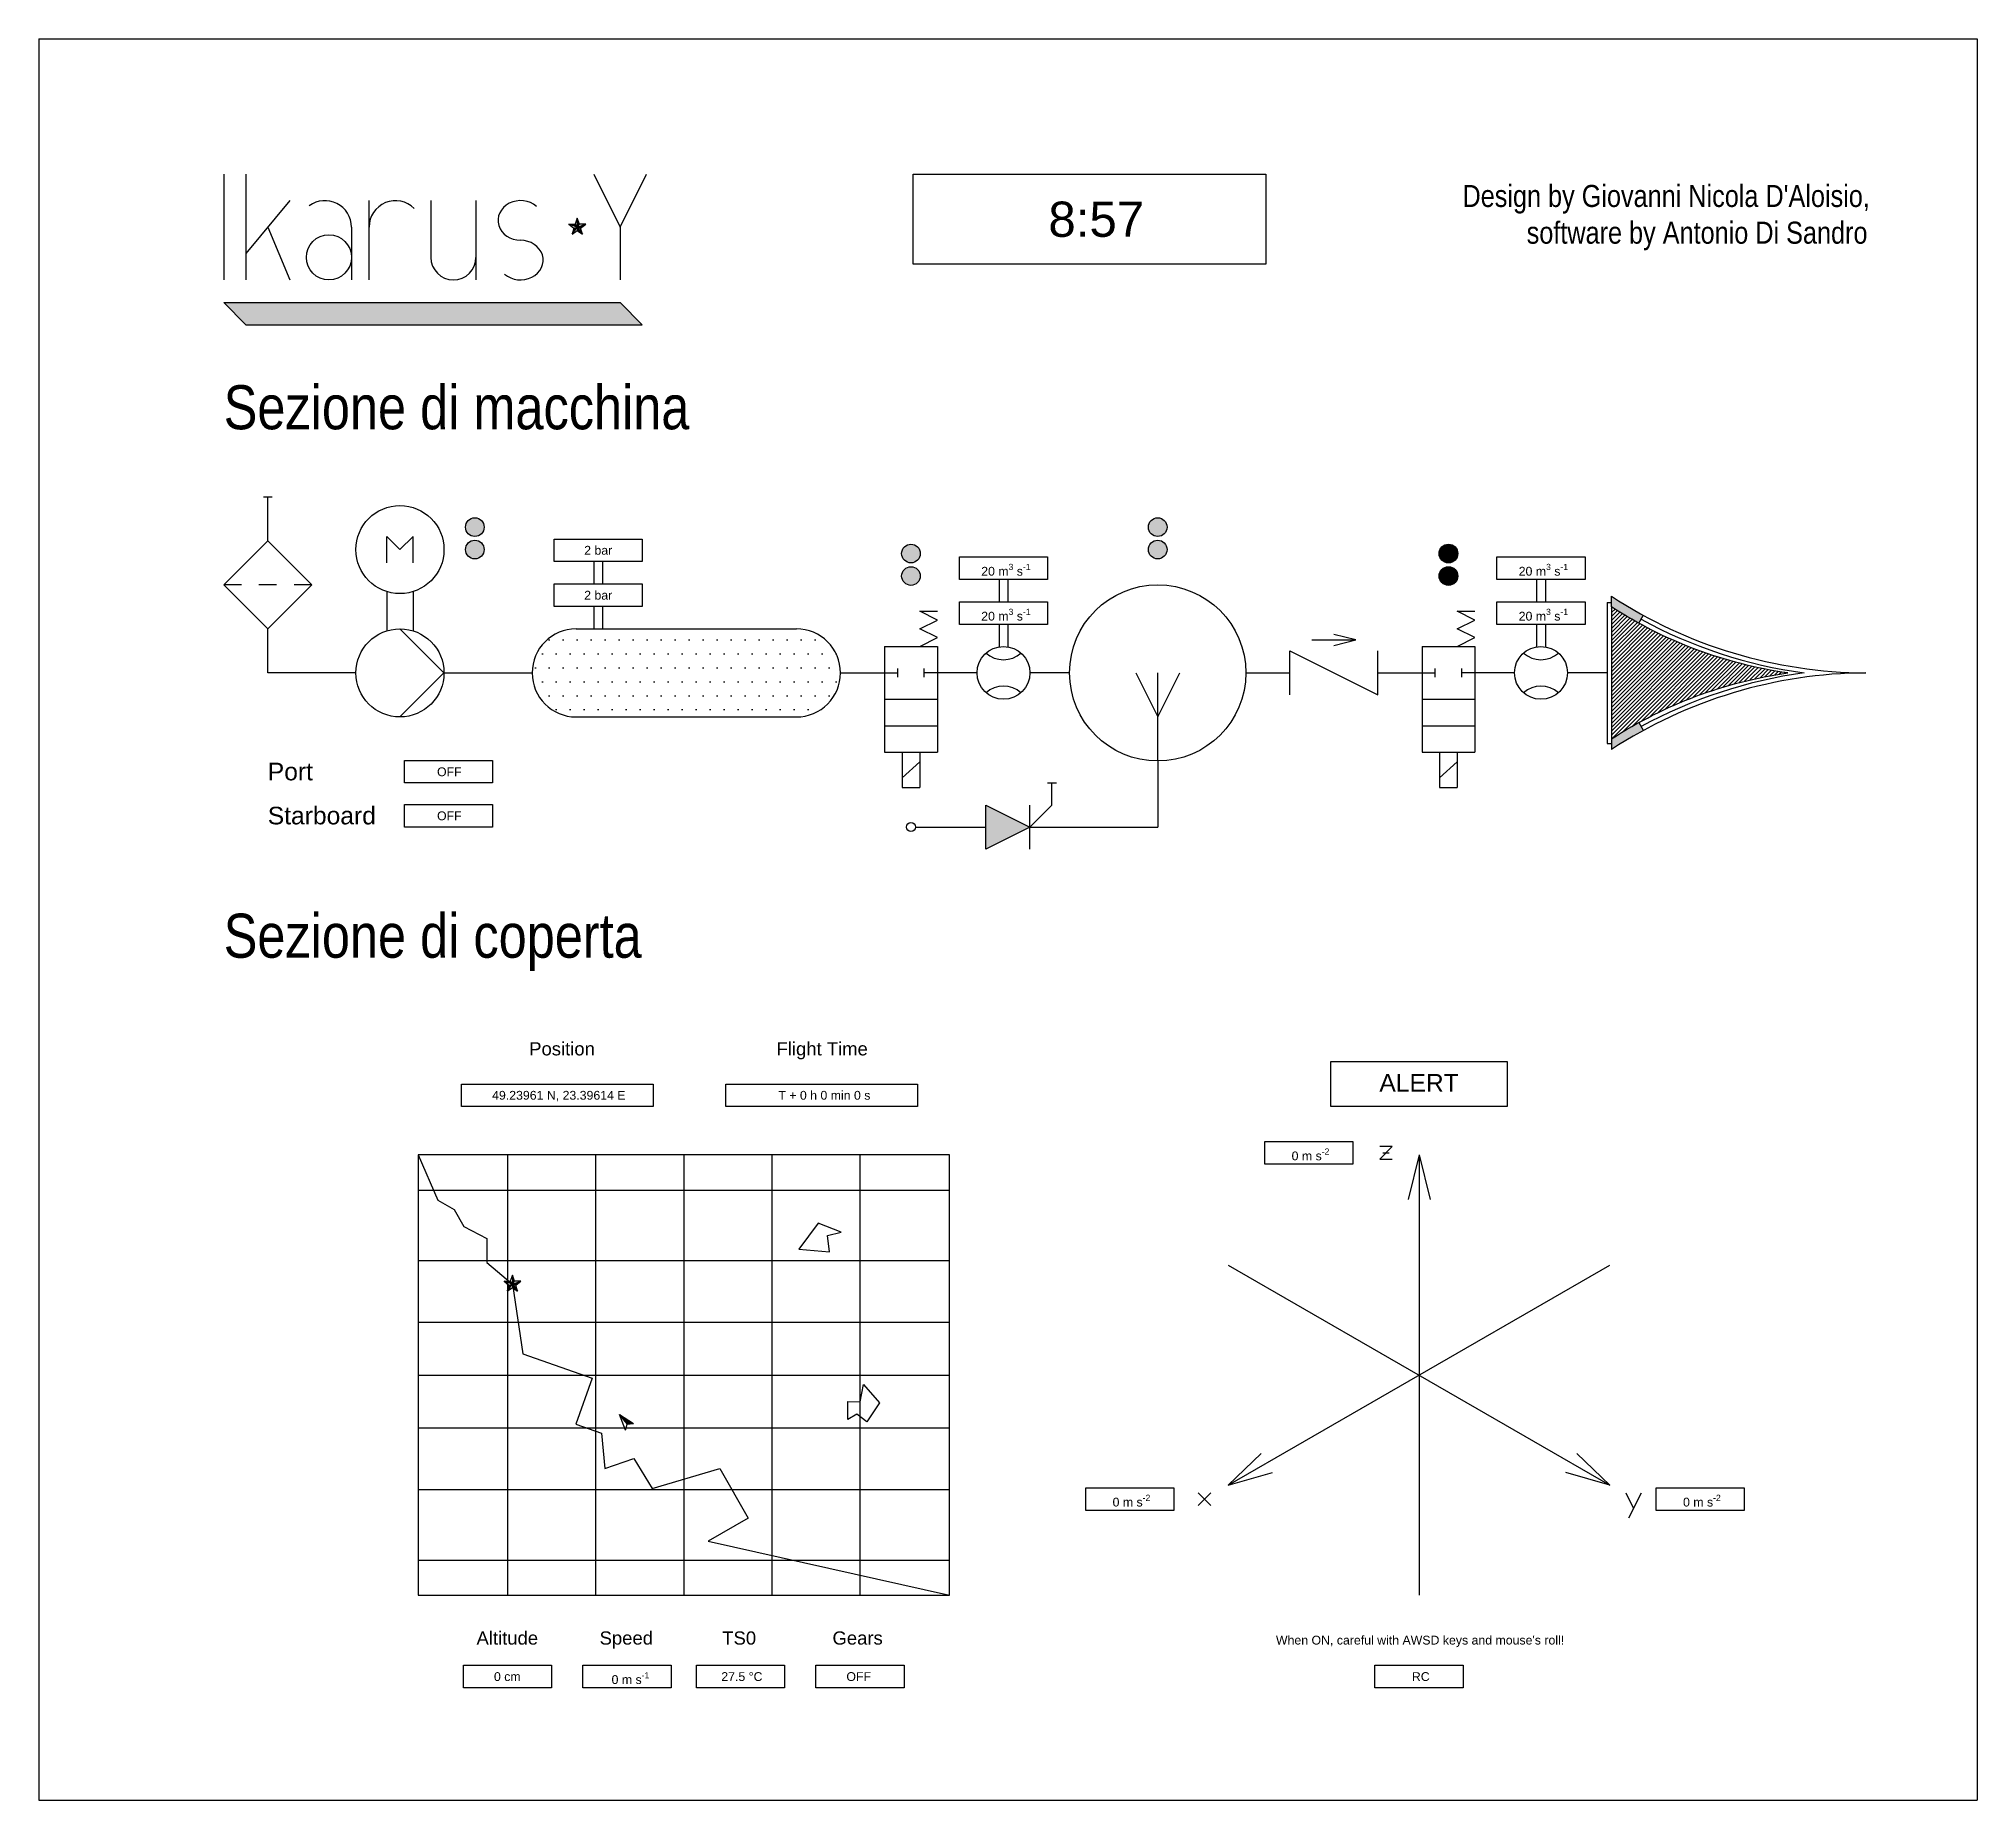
# Model space of a CAD drawing. Header units: millimetres. Extents: x 0 to 2200, y 0 to 2000.
import ezdxf

# ---------------------------------------------------------------- set-up
doc = ezdxf.new("R2010")
doc.units = ezdxf.units.MM
doc.styles.get("Standard").update_dxf_attribs({"font": 'arial.ttf'})

msp = doc.modelspace()

# ---------------------------------------------------------------- hatches: boundary and pattern name
h = msp.add_hatch(color=256)
h.dxf.hatch_style = 1
h.paths.add_polyline_path([(611.2, 1786.2), (613.5, 1789.5), (611.2, 1796.2)])
h.paths.add_polyline_path([(615, 1785), (620.7, 1789.3), (611.2, 1786.2)])
h.paths.add_polyline_path([(617, 1778.1), (611.2, 1786.2), (611.2, 1782.2)])
h.paths.add_polyline_path([(611.2, 1786.2), (607.3, 1785), (605.3, 1778.1)])
h.paths.add_polyline_path([(611.2, 1786.2), (608.8, 1789.5), (601.6, 1789.3)])
h = msp.add_hatch(color=256)
h.dxf.hatch_style = 1
h.paths.add_polyline_path([(659.9, 1700.6), (209.9, 1700.6), (234.9, 1675), (684.9, 1675)])
h = msp.add_hatch(color=1)
h.dxf.hatch_style = 1
h.paths.add_polyline_path([(505.6, 1445.5, 1), (484.3, 1445.5, 1)])
h.paths.add_polyline_path([(1259.3, 1445.5, 1), (1280.6, 1445.5, 1)])
h.paths.add_polyline_path([(1000.6, 1415.5, 1), (979.3, 1415.5, 1)])
h = msp.add_hatch(color=1)
h.dxf.hatch_style = 1
h.paths.add_polyline_path([(505.6, 1420, 1), (484.3, 1420, 1)])
h.paths.add_polyline_path([(1259.3, 1420, 1), (1280.6, 1420, 1)])
h.paths.add_polyline_path([(1000.6, 1390, 1), (979.3, 1390, 1)])
h = msp.add_hatch(color=3)
h.dxf.hatch_style = 1
h.paths.add_polyline_path([(1589.3, 1415.5, 1), (1610.6, 1415.5, 1)])
h = msp.add_hatch(color=3)
h.dxf.hatch_style = 1
h.paths.add_polyline_path([(1589.3, 1390, 1), (1610.6, 1390, 1)])
h = msp.add_hatch(color=9)
h.dxf.hatch_style = 1
h.paths.add_polyline_path([(1784.9, 1367), (1784.9, 1355, 0.018259), (1816, 1336.4), (1820.8, 1345.2, -0.02162)])
h.paths.add_polyline_path([(1820.8, 1214.8), (1816, 1223.6, 0.018259), (1784.9, 1205), (1784.9, 1193, -0.02162)])
h = msp.add_hatch()
h.set_pattern_fill('ANSI31', color=256)
h.set_pattern_definition([(45, (-843.4114, -916.2227), (-2.245064, 2.245064), [])])
h.paths.add_polyline_path([(1784.9, 1205, -0.109052), (1984.9, 1280, -0.109052), (1784.9, 1355)])
h = msp.add_hatch()
h.set_pattern_fill('DOTS', color=256, scale=10)
h.paths.add_polyline_path([(859.9, 1330), (609.9, 1330, 1), (609.9, 1230), (859.9, 1230, 1)])
h = msp.add_hatch(color=256)
h.dxf.hatch_style = 1
h.paths.add_polyline_path([(1074.9, 1080), (1124.9, 1105), (1074.9, 1130)])
h = msp.add_hatch(color=256)
h.dxf.hatch_style = 1
h.paths.add_polyline_path([(537.5, 586.1), (539.9, 589.4), (537.5, 596.1)])
h.paths.add_polyline_path([(541.3, 584.9), (547, 589.2), (537.5, 586.1)])
h.paths.add_polyline_path([(543.4, 578.1), (537.5, 586.1), (537.5, 582.1)])
h.paths.add_polyline_path([(537.5, 586.1), (533.6, 584.9), (531.6, 578.1)])
h.paths.add_polyline_path([(537.5, 586.1), (535.1, 589.4), (528, 589.2)])
h = msp.add_hatch(color=256)
h.dxf.hatch_style = 1
h.paths.add_polyline_path([(659, 437.8), (665.3, 430.1), (667.9, 427), (675, 427.6)])

# ---------------------------------------------------------------- linework, layer by layer
for p, q in [((0, 2000), (2200, 2000)), ((0, 2000), (0, 0)), ((2200, 2000), (2200, 0)), ((209.9, 1846.2), (209.9, 1726.2)), ((234.9, 1846.2), (234.9, 1726.2)), ((629.9, 1846.2), (659.9, 1786.2)), ((659.9, 1786.2), (689.9, 1846.2)), ((284.9, 1816.2), (234.9, 1756.2)), ((374.9, 1726.2), (374.9, 1816.2)), ((444.9, 1816.2), (444.9, 1751.8)), ((496.2, 1816.2), (496.2, 1726.2)), ((259.9, 1786.2), (284.9, 1726.2)), ((354.9, 1786.2), (354.9, 1726.2)), ((601.6, 1789.3), (608.8, 1789.5)), ((611.2, 1786.2), (601.6, 1789.3)), ((601.6, 1789.3), (607.3, 1785)), ((605.3, 1778.1), (611.2, 1786.2)), ((607.3, 1785), (605.3, 1778.1)), ((605.3, 1778.1), (611.2, 1782.2)), ((607.3, 1785), (611.2, 1786.2)), ((611.2, 1796.2), (608.8, 1789.5)), ((608.8, 1789.5), (611.2, 1786.2)), ((611.2, 1796.2), (611.2, 1786.2)), ((613.5, 1789.5), (611.2, 1796.2)), ((611.2, 1786.2), (613.5, 1789.5)), ((611.2, 1786.2), (620.7, 1789.3)), ((611.2, 1786.2), (617, 1778.1)), ((611.2, 1786.2), (615, 1785)), ((611.2, 1786.2), (611.2, 1782.2)), ((611.2, 1782.2), (617, 1778.1)), ((620.7, 1789.3), (613.5, 1789.5)), ((615, 1785), (620.7, 1789.3)), ((617, 1778.1), (615, 1785)), ((659.9, 1786.2), (659.9, 1726.2)), ((209.9, 1700.6), (659.9, 1700.6)), ((209.9, 1700.6), (234.9, 1675)), ((659.9, 1700.6), (684.9, 1675)), ((234.9, 1675), (684.9, 1675)), ((254.9, 1480), (264.9, 1480)), ((259.9, 1430), (259.9, 1480)), ((394.9, 1405), (394.9, 1435)), ((394.9, 1435), (409.9, 1420)), ((409.9, 1420), (424.9, 1435)), ((424.9, 1405), (424.9, 1435)), ((259.9, 1430), (209.9, 1380)), ((309.9, 1380), (259.9, 1430)), ((629.9, 1406.5), (629.9, 1381)), ((639.9, 1406.5), (639.9, 1381)), ((1089.9, 1386.1), (1089.9, 1360.6)), ((1099.9, 1386.1), (1099.9, 1360.6)), ((1699.9, 1386.1), (1699.9, 1360.6)), ((1709.9, 1386.1), (1709.9, 1360.6)), ((259.9, 1330), (209.9, 1380)), ((229.9, 1380), (209.9, 1380)), ((269.9, 1380), (249.9, 1380)), ((309.9, 1380), (259.9, 1330)), ((309.9, 1380), (289.9, 1380)), ((394.9, 1372.3), (394.9, 1327.7)), ((424.9, 1372.3), (424.9, 1327.7)), ((1784.9, 1355), (1784.9, 1367)), ((629.9, 1355.5), (629.9, 1330)), ((639.9, 1355.5), (639.9, 1330)), ((1019.9, 1340), (999.9, 1350)), ((999.9, 1350), (1019.9, 1350)), ((1629.9, 1340), (1609.9, 1350)), ((1609.9, 1350), (1629.9, 1350)), ((1779.9, 1360), (1779.9, 1200)), ((1779.9, 1360), (1784.9, 1360)), ((1816, 1336.4), (1820.8, 1345.2)), ((259.9, 1280), (259.9, 1330)), ((409.9, 1330), (459.9, 1280)), ((609.9, 1330), (859.9, 1330)), ((999.9, 1330), (1019.9, 1340)), ((1019.9, 1320), (999.9, 1330)), ((1089.9, 1335.1), (1089.9, 1309.6)), ((1099.9, 1335.1), (1099.9, 1309.6)), ((1494.9, 1317.5), (1469.9, 1323.7)), ((1609.9, 1330), (1629.9, 1340)), ((1629.9, 1320), (1609.9, 1330)), ((1699.9, 1335.1), (1699.9, 1309.6)), ((1709.9, 1335.1), (1709.9, 1309.6)), ((959.9, 1310), (959.9, 1250)), ((959.9, 1310), (1019.9, 1310)), ((999.9, 1310), (1019.9, 1320)), ((1019.9, 1310), (1019.9, 1250)), ((1419.9, 1255), (1419.9, 1305)), ((1419.9, 1305), (1519.9, 1255)), ((1444.9, 1317.5), (1494.9, 1317.5)), ((1469.9, 1311.2), (1494.9, 1317.5)), ((1519.9, 1255), (1519.9, 1305)), ((1569.9, 1310), (1569.9, 1250)), ((1569.9, 1310), (1629.9, 1310)), ((1609.9, 1310), (1629.9, 1320)), ((1629.9, 1310), (1629.9, 1250)), ((359.9, 1280), (259.9, 1280)), ((459.9, 1280), (409.9, 1230)), ((459.9, 1280), (559.9, 1280)), ((909.9, 1280), (959.9, 1280)), ((959.9, 1280), (974.9, 1280)), ((974.9, 1275), (974.9, 1285)), ((1004.9, 1275), (1004.9, 1285)), ((1019.9, 1280), (1004.9, 1280)), ((1064.9, 1280), (1019.9, 1280)), ((1169.9, 1280), (1124.9, 1280)), ((1244.9, 1280), (1269.9, 1230)), ((1269.9, 1180), (1269.9, 1280)), ((1269.9, 1230), (1294.9, 1280)), ((1369.9, 1280), (1419.9, 1280)), ((1519.9, 1280), (1569.9, 1280)), ((1569.9, 1280), (1584.9, 1280)), ((1584.9, 1275), (1584.9, 1285)), ((1614.9, 1275), (1614.9, 1285)), ((1629.9, 1280), (1614.9, 1280)), ((1674.9, 1280), (1629.9, 1280)), ((1779.9, 1280), (1734.9, 1280)), ((959.9, 1250), (959.9, 1190)), ((959.9, 1250), (1019.9, 1250)), ((1019.9, 1250), (1019.9, 1190)), ((1569.9, 1250), (1569.9, 1190)), ((1569.9, 1250), (1629.9, 1250)), ((1629.9, 1250), (1629.9, 1190)), ((609.9, 1230), (859.9, 1230)), ((959.9, 1220), (1019.9, 1220)), ((1569.9, 1220), (1629.9, 1220)), ((1816, 1223.6), (1820.8, 1214.8)), ((959.9, 1190), (1019.9, 1190)), ((979.9, 1190), (979.9, 1150)), ((999.9, 1190), (999.9, 1150)), ((1569.9, 1190), (1629.9, 1190)), ((1589.9, 1190), (1589.9, 1150)), ((1609.9, 1190), (1609.9, 1150)), ((1779.9, 1200), (1784.9, 1200)), ((1784.9, 1205), (1784.9, 1193)), ((979.9, 1161), (999.9, 1179)), ((1269.9, 1180), (1269.9, 1105)), ((1589.9, 1161), (1609.9, 1179)), ((979.9, 1150), (999.9, 1150)), ((1144.9, 1155), (1154.9, 1155)), ((1149.9, 1130), (1149.9, 1155)), ((1589.9, 1150), (1609.9, 1150)), ((1074.9, 1080), (1074.9, 1130)), ((1074.9, 1130), (1124.9, 1105)), ((1124.9, 1080), (1124.9, 1130)), ((1124.9, 1105), (1149.9, 1130)), ((994.9, 1105), (1074.9, 1105)), ((1124.9, 1105), (1074.9, 1080)), ((1124.9, 1105), (1269.9, 1105)), ((430.5, 732.7), (452.9, 681.5)), ((532, 732.7), (532, 232.7)), ((632, 732.7), (632, 232.7)), ((732, 732.7), (732, 232.7)), ((832, 732.7), (832, 232.7)), ((932, 732.7), (932, 232.7)), ((1522, 727.9), (1536.1, 742.1)), ((1525.5, 735), (1532.6, 735)), ((1566.5, 732.7), (1554, 682.2)), ((1566.5, 732.7), (1566.5, 232.7)), ((1566.5, 732.7), (1579, 682.2)), ((430.5, 692.7), (1033.5, 692.7)), ((452.9, 681.5), (471.4, 670.8)), ((471.4, 670.8), (482.5, 651.6)), ((482.5, 651.6), (508.7, 637.7)), ((884.4, 655.2), (862.7, 625.8)), ((910.6, 645.1), (884.4, 655.2)), ((895.2, 641.4), (910.6, 645.1)), ((897.6, 622.8), (895.2, 641.4)), ((508.7, 637.7), (508.7, 610.7)), ((862.7, 625.8), (897.6, 622.8)), ((430.5, 612.7), (1033.5, 612.7)), ((508.7, 610.7), (537.6, 586)), ((537.5, 596.1), (535.1, 589.4)), ((537.5, 596.1), (537.5, 586.1)), ((539.9, 589.4), (537.5, 596.1)), ((1350, 357.7), (1783, 607.7)), ((1350, 607.7), (1783, 357.7)), ((528, 589.2), (535.1, 589.4)), ((537.5, 586.1), (528, 589.2)), ((528, 589.2), (533.6, 584.9)), ((531.6, 578.1), (537.5, 586.1)), ((533.6, 584.9), (531.6, 578.1)), ((531.6, 578.1), (537.5, 582.1)), ((533.6, 584.9), (537.5, 586.1)), ((535.1, 589.4), (537.5, 586.1)), ((537.5, 586.1), (539.9, 589.4)), ((537.5, 586.1), (547, 589.2)), ((537.5, 586.1), (543.4, 578.1)), ((537.5, 586.1), (541.3, 584.9)), ((537.5, 586.1), (537.5, 582.1)), ((537.5, 582.1), (543.4, 578.1)), ((537.6, 586), (549.3, 506.9)), ((547, 589.2), (539.9, 589.4)), ((541.3, 584.9), (547, 589.2)), ((543.4, 578.1), (541.3, 584.9)), ((430.5, 542.7), (1033.5, 542.7)), ((549.3, 506.9), (628, 479.1)), ((430.5, 482.7), (1033.5, 482.7)), ((628, 479.1), (609.6, 427)), ((932.1, 452.2), (936.1, 472.2)), ((936.1, 472.2), (954.2, 451.2)), ((918.4, 432.2), (918.1, 452.9)), ((918.1, 452.9), (932.1, 452.2)), ((954.2, 451.2), (939.8, 429.7)), ((430.5, 422.7), (1033.5, 422.7)), ((609.6, 427), (638.5, 416.7)), ((659, 437.8), (665.3, 430.1)), ((665.9, 420.1), (659, 437.8)), ((659, 437.8), (675, 427.6)), ((665.3, 430.1), (667.9, 427)), ((665.9, 420.1), (667.9, 427)), ((667.9, 427), (675, 427.6)), ((928.3, 438.4), (918.4, 432.2)), ((939.8, 429.7), (928.3, 438.4)), ((638.5, 416.7), (642.4, 376.5)), ((642.4, 376.5), (675.4, 388.1)), ((675.4, 388.1), (696, 353.9)), ((696, 353.9), (772.8, 376.5)), ((772.8, 376.5), (805.2, 320.4)), ((1350, 357.7), (1387.5, 393.8)), ((1783, 357.7), (1745.5, 393.8)), ((430.5, 352.7), (1033.5, 352.7)), ((1350, 357.7), (1400, 372.1)), ((1783, 357.7), (1733, 372.1)), ((1316, 349), (1330.1, 334.8)), ((1316, 334.8), (1330.1, 349)), ((1801.1, 349), (1810, 331.3)), ((1804.7, 320.7), (1818.8, 349)), ((805.2, 320.4), (759.7, 294.1)), ((759.7, 294.1), (1033.5, 232.7)), ((430.5, 272.7), (1033.5, 272.7)), ((0, 0), (2200, 0))]:
    msp.add_line(p, q)
for points in [[(992.5, 1744.2), (992.5, 1846.2), (1392.5, 1846.2), (1392.5, 1744.2)], [(584.9, 1406.5), (584.9, 1432), (684.9, 1432), (684.9, 1406.5)], [(1044.9, 1386.1), (1044.9, 1411.6), (1144.9, 1411.6), (1144.9, 1386.1)], [(1654.9, 1386.1), (1654.9, 1411.6), (1754.9, 1411.6), (1754.9, 1386.1)], [(584.9, 1355.5), (584.9, 1381), (684.9, 1381), (684.9, 1355.5)], [(1044.9, 1335.1), (1044.9, 1360.6), (1144.9, 1360.6), (1144.9, 1335.1)], [(1654.9, 1335.1), (1654.9, 1360.6), (1754.9, 1360.6), (1754.9, 1335.1)], [(414.9, 1155), (414.9, 1180.5), (514.9, 1180.5), (514.9, 1155)], [(414.9, 1105), (414.9, 1130.5), (514.9, 1130.5), (514.9, 1105)], [(1466.5, 787.7), (1466.5, 838.7), (1666.5, 838.7), (1666.5, 787.7)], [(479.9, 787.7), (479.9, 813.2), (697.3, 813.2), (697.3, 787.7)], [(779.9, 787.7), (779.9, 813.2), (997.3, 813.2), (997.3, 787.7)], [(1033.5, 232.7), (1033.5, 732.7), (430.5, 732.7), (430.5, 232.7)], [(1391.4, 722.3), (1391.4, 747.8), (1491.4, 747.8), (1491.4, 722.3)], [(1188.2, 329.1), (1188.2, 354.6), (1288.2, 354.6), (1288.2, 329.1)], [(1835.6, 329.1), (1835.6, 354.6), (1935.6, 354.6), (1935.6, 329.1)], [(482, 127.7), (482, 153.2), (582, 153.2), (582, 127.7)], [(617.6, 127.7), (617.6, 153.2), (717.6, 153.2), (717.6, 127.7)], [(746.3, 127.7), (746.3, 153.2), (846.3, 153.2), (846.3, 127.7)], [(882, 127.7), (882, 153.2), (982, 153.2), (982, 127.7)], [(1516.5, 127.7), (1516.5, 153.2), (1616.5, 153.2), (1616.5, 127.7)]]:
    msp.add_lwpolyline(points, close=True)
msp.add_lwpolyline([(1784.9, 1355), (1784.9, 1205, -0.109052), (1984.9, 1280, -0.109052), (1784.9, 1355)], format="xyb")
for points in [[(1536.1, 742.1), (1522, 742.1)], [(1522, 727.9), (1536.1, 727.9)]]:
    msp.add_lwpolyline(points)
for centre, radius in [((329.3, 1751.8), 25.6), ((409.9, 1420), 50), ((494.9, 1445.5), 10.6), ((1269.9, 1445.5), 10.6), ((494.9, 1420), 10.6), ((1269.9, 1420), 10.6), ((989.9, 1415.5), 10.6), ((1599.9, 1415.5), 10.6), ((989.9, 1390), 10.6), ((1599.9, 1390), 10.6), ((1269.9, 1280), 100), ((409.9, 1280), 50), ((1094.9, 1280), 30), ((1704.9, 1280), 30), ((989.9, 1105), 5)]:
    msp.add_circle(centre, radius)
for centre, radius, start, end in [((324.9, 1786.2), 30, 0, 126.5337), ((404.9, 1786.2), 30, 45, 180), ((470.6, 1751.8), 25.6, 180, 0), ((2076.7, 1812.9), 532.9, 236.7993, 269.6525), ((609.9, 1280), 50, 90, 270), ((859.9, 1280), 50, 270, 90), ((2076.7, 1812.9), 537.9, 241.3104, 262.1738), ((1094.9, 1325), 30, 228.5904, 311.4096), ((1704.9, 1325), 30, 228.5904, 311.4096), ((2076.7, 747.1), 532.9, 90.3475, 123.2007), ((2076.7, 747.1), 537.9, 97.8262, 118.6896), ((1094.9, 1235), 30, 48.5904, 131.4096), ((1704.9, 1235), 30, 48.5904, 131.4096)]:
    msp.add_arc(centre, radius, start, end)
for centre, start_param, end_param in [((546.8, 1793.7), 3.926991, 7.853982), ((546.8, 1748.7), 0.785398, 4.712389)]:
    msp.add_ellipse(centre, major_axis=(-25.6, 0), ratio=0.87868, start_param=start_param, end_param=end_param)

# ---------------------------------------------------------------- texts
at = {"attachment_point": 1}
for s, width, gutter_width, heights, insert, char_height in [("\\pi570.4258;{\\fArial Narrow|b0|i0|c0|p34;Design by Giovanni Nicola D'Aloisio,\\P\\pi643.26004;software by Antonio Di Sandro}", 1028.117, 12.5, [149.8], (1045.4, 1834), 25), ('\\A1;8:57', 400, 50, [0], (1145.8, 1815.1), 40), ('{\\fArial Narrow|b0|i0|c0|p34;Sezione di macchina}', 566.459, 12.5, [0], (209.9, 1606.6), 50), ('\\A1;2 bar', 100, 12.5, [0], (619, 1424.2), 10), ('\\A1;20 m{\\H0.7x;\\S3^ ;} s{\\H0.7x;\\S-1^ ;}', 100, 12.5, [0], (1069.6, 1403.8), 10), ('\\A1;20 m{\\H0.7x;\\S3^ ;} s{\\H0.7x;\\S-1^ ;}', 100, 12.5, [0], (1679.6, 1403.8), 10), ('\\A1;2 bar', 100, 12.5, [0], (619, 1373.2), 10), ('\\A1;20 m{\\H0.7x;\\S3^ ;} s{\\H0.7x;\\S-1^ ;}', 100, 12.5, [0], (1069.6, 1352.8), 10), ('\\A1;20 m{\\H0.7x;\\S3^ ;} s{\\H0.7x;\\S-1^ ;}', 100, 12.5, [0], (1679.6, 1352.8), 10), ('Port', 226.47, 12.5, [0], (259.9, 1178), 20), ('\\A1;OFF', 100, 12.5, [0], (452, 1172.7), 10), ('Starboard', 226.47, 12.5, [0], (259.9, 1128), 20), ('\\A1;OFF', 100, 12.5, [0], (452, 1122.7), 10), ('{\\fArial Narrow|b0|i0|c0|p34;Sezione di coperta}', 566.459, 12.5, [0], (209.9, 1006.6), 50), ('Position', 226.47, 12.5, [0], (556.6, 860.7), 15), ('Flight Time', 226.47, 12.5, [0], (837.3, 860.7), 15), ('\\A1;ALERT', 100, 12.5, [0], (1521.5, 824.6), 20), ('\\A1;49.23961 N, 23.39614 E', 182.835, 12.5, [0], (514.5, 805.4), 10), ('\\A1;T + 0 h 0 min 0 s', 128.365, 12.5, [0], (839.4, 805.4), 10), ('\\A1;0 m s{\\H0.7x;\\S-2^ ;}', 100, 12.5, [0], (1421.9, 740), 10), ('\\A1;0 m s{\\H0.7x;\\S-2^ ;}', 100, 12.5, [0], (1218.7, 346.9), 10), ('\\A1;0 m s{\\H0.7x;\\S-2^ ;}', 100, 12.5, [0], (1866.1, 346.9), 10), ('Altitude', 226.47, 12.5, [0], (496.8, 191.7), 15), ('Speed', 226.47, 12.5, [0], (636.5, 191.7), 15), ('TS0', 226.47, 12.5, [0], (775.7, 191.7), 15), ('Gears', 226.47, 12.5, [0], (900.8, 191.7), 15), ("When ON, careful with AWSD keys and mouse's roll!", 1107.491, 12.5, [0], (1404.1, 186.8), 10), ('\\A1;0 cm', 100, 12.5, [0], (516.6, 145.4), 10), ('\\A1;0 m s{\\H0.7x;\\S-1^ ;}', 100, 12.5, [0], (650.1, 145.4), 10), ('\\A1;27.5 °C', 100, 12.5, [0], (774.6, 145.4), 10), ('\\A1;OFF', 100, 12.5, [0], (916.6, 145.4), 10), ('\\A1;RC', 100, 12.5, [0], (1558.4, 145.4), 10)]:
    msp.add_mtext_dynamic_manual_height_columns(s, width=width, gutter_width=gutter_width, heights=heights, dxfattribs=dict(at, insert=insert, char_height=char_height))

doc.saveas('drawing.dxf')
